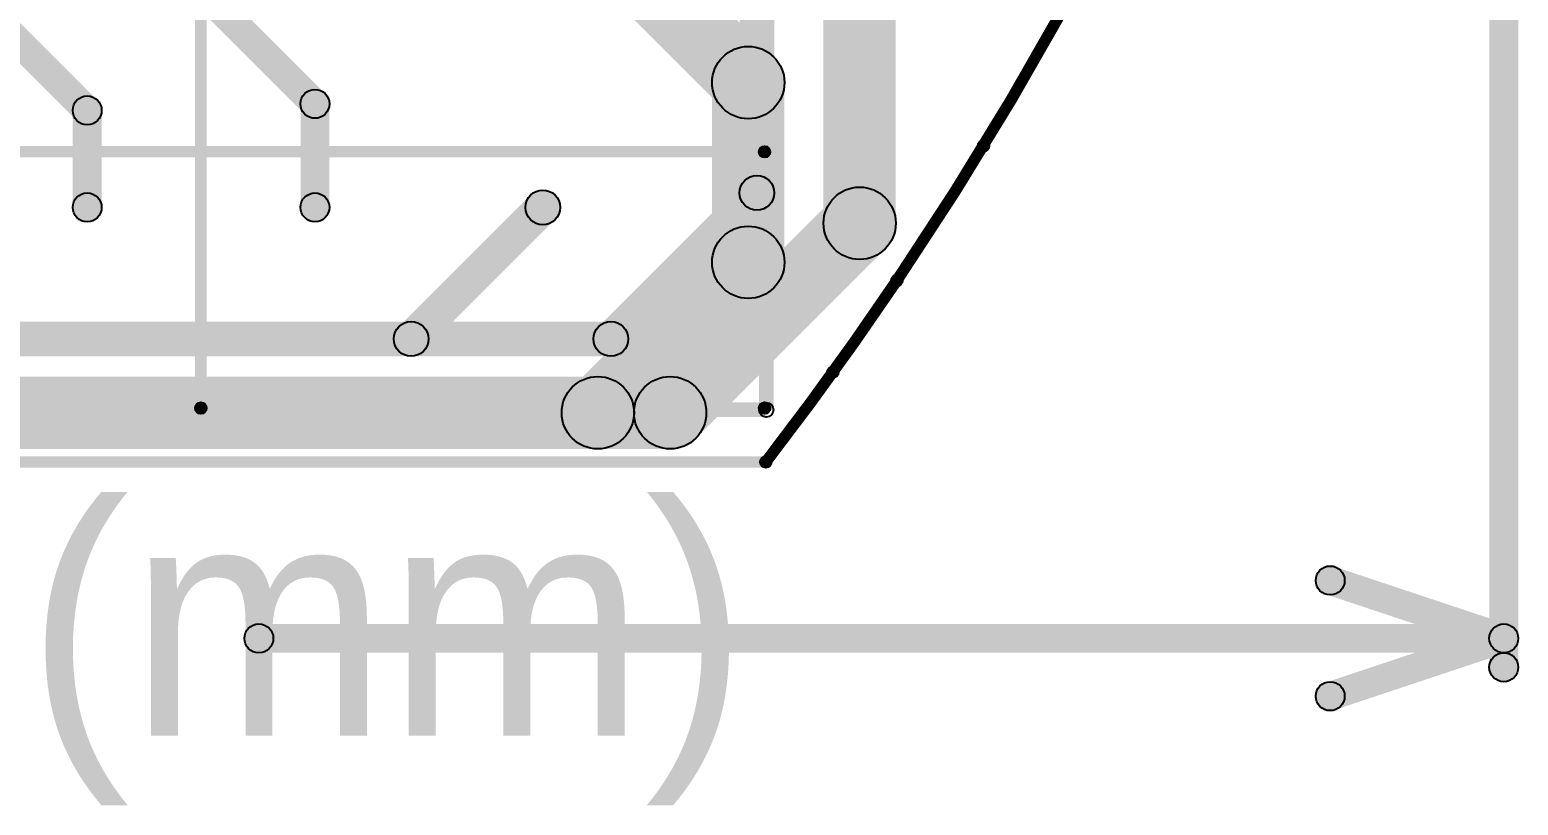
# Model space of a CAD drawing. Header units: millimetres. Extents: x -0.55 to 1.07, y -0.21 to 1.95.
# Drawn here: x 0.383 to 0.897, y -0.206 to 0.062 of the extents above; entities that cross this region are included whole.
import ezdxf

# ---------------------------------------------------------------- set-up
doc = ezdxf.new("R2010")
doc.units = ezdxf.units.MM
doc.header["$MEASUREMENT"] = 0
for name, color, linetype in [('BottomLayer', 5, 'Continuous'), ('BottomSolder', 6, 'Continuous'), ('Mechanical1', 6, 'Continuous'), ('Mechanical2', 216, 'Continuous'), ('MultiLayer', 9, 'Continuous'), ('PadHoleLayer', 156, 'Continuous'), ('TopLayer', 1, 'Continuous'), ('TopOverlay', 2, 'Continuous'), ('TopSolder', 216, 'Continuous')]:
    doc.layers.add(name, color=color, linetype=linetype)

# ---------------------------------------------------------------- blocks, each defined once
blk = doc.blocks.new('B4B_PH_K_S_LF__SN__64')
at = {"layer": 'BottomLayer'}
h = blk.add_hatch(color=5, dxfattribs=at)
edge = h.paths.add_edge_path()
edge.add_arc((0, 0), 0.02756, 0, 360)
h = blk.add_hatch(color=5, dxfattribs=at)
edge = h.paths.add_edge_path()
edge.add_arc((0.07874, 0), 0.02756, 0, 360)
h = blk.add_hatch(color=5, dxfattribs=at)
edge = h.paths.add_edge_path()
edge.add_arc((0.15748, 0), 0.02756, 0, 360)
at = {"layer": 'BottomSolder'}
h = blk.add_hatch(color=6, dxfattribs=at)
edge = h.paths.add_edge_path()
edge.add_arc((0, 0), 0.03156, 0, 360)
h = blk.add_hatch(color=6, dxfattribs=at)
edge = h.paths.add_edge_path()
edge.add_arc((0.07874, 0), 0.03156, 0, 360)
h = blk.add_hatch(color=6, dxfattribs=at)
edge = h.paths.add_edge_path()
edge.add_arc((0.15748, 0), 0.03156, 0, 360)
at = {"layer": 'MultiLayer'}
h = blk.add_hatch(color=9, dxfattribs=at)
edge = h.paths.add_edge_path()
edge.add_arc((0, 0), 0.02756, 0, 360)
h = blk.add_hatch(color=9, dxfattribs=at)
edge = h.paths.add_edge_path()
edge.add_arc((0.07874, 0), 0.02756, 0, 360)
h = blk.add_hatch(color=9, dxfattribs=at)
edge = h.paths.add_edge_path()
edge.add_arc((0.15748, 0), 0.02756, 0, 360)
at = {"layer": 'PadHoleLayer'}
h = blk.add_hatch(color=156, dxfattribs=at)
edge = h.paths.add_edge_path()
edge.add_arc((0, 0), 0.01378, 0, 360)
h = blk.add_hatch(color=156, dxfattribs=at)
edge = h.paths.add_edge_path()
edge.add_arc((0.07874, 0), 0.01378, 0, 360)
h = blk.add_hatch(color=156, dxfattribs=at)
edge = h.paths.add_edge_path()
edge.add_arc((0.15748, 0), 0.01378, 0, 360)
at = {"layer": 'TopLayer'}
h = blk.add_hatch(color=1, dxfattribs=at)
edge = h.paths.add_edge_path()
edge.add_arc((0, 0), 0.02756, 0, 360)
h = blk.add_hatch(color=1, dxfattribs=at)
edge = h.paths.add_edge_path()
edge.add_arc((0.07874, 0), 0.02756, 0, 360)
h = blk.add_hatch(color=1, dxfattribs=at)
edge = h.paths.add_edge_path()
edge.add_arc((0.15748, 0), 0.02756, 0, 360)
at = {"layer": 'TopOverlay'}
for points in [[(0.23724, -0.07), (0.23224, -0.07), (0.23224, 0.11), (0.23724, 0.11)], [(-0.156, -0.0725), (-0.156, -0.0675), (0.23474, -0.0675), (0.23474, -0.0725)]]:
    blk.add_hatch(color=2, dxfattribs=at).paths.add_polyline_path(points)
h = blk.add_hatch(color=2, dxfattribs=at)
edge = h.paths.add_edge_path()
edge.add_arc((0.23474, -0.07), 0.0025, 0, 360)
h = blk.add_hatch(color=2, dxfattribs=at)
edge = h.paths.add_edge_path()
edge.add_arc((0.23474, -0.07), 0.0025, 0, 360)
at = {"layer": 'TopSolder'}
h = blk.add_hatch(color=216, dxfattribs=at)
edge = h.paths.add_edge_path()
edge.add_arc((0, 0), 0.03156, 0, 360)
h = blk.add_hatch(color=216, dxfattribs=at)
edge = h.paths.add_edge_path()
edge.add_arc((0.07874, 0), 0.03156, 0, 360)
h = blk.add_hatch(color=216, dxfattribs=at)
edge = h.paths.add_edge_path()
edge.add_arc((0.15748, 0), 0.03156, 0, 360)
at = {"layer": 'TopOverlay'}
blk.add_circle((0.23474, -0.07), 0.0025, dxfattribs=at)
blk.add_circle((0.23474, -0.07), 0.0025, dxfattribs=at)

msp = doc.modelspace()

# ---------------------------------------------------------------- hatches: boundary and pattern name
at = {"layer": 'BottomLayer'}
for points in [[(0.682, -0.0045), (0.657, -0.0045), (0.657, 0.199), (0.682, 0.199)], [(0.36847, 0.14246), (0.37554, 0.14953), (0.48476, 0.04032), (0.47768, 0.03324)], [(0.35146, 0.07846), (0.35854, 0.08554), (0.40602, 0.03806), (0.39894, 0.03098)], [(0.64, 0.006), (0.628, 0.006), (0.628, 0.084), (0.64, 0.084)], [(0.48622, 0.001), (0.47622, 0.001), (0.47622, 0.03678), (0.48622, 0.03678)], [(0.40748, 0.001), (0.39748, 0.001), (0.39748, 0.03452), (0.40748, 0.03452)], [(0.58774, -0.04874), (0.57926, -0.04026), (0.62976, 0.01024), (0.63824, 0.00176)], [(0.61284, -0.07884), (0.59516, -0.06116), (0.66066, 0.00434), (0.67834, -0.01334)], [(0.124, -0.0505), (0.124, -0.0385), (0.5835, -0.0385), (0.5835, -0.0505)], [(0.07, -0.0825), (0.07, -0.0575), (0.604, -0.0575), (0.604, -0.0825)]]:
    msp.add_hatch(color=5, dxfattribs=at).paths.add_polyline_path(points)
h = msp.add_hatch(color=5, dxfattribs=at)
edge = h.paths.add_edge_path()
edge.add_arc((0.48122, 0.03678), 0.005, 0, 360)
h = msp.add_hatch(color=5, dxfattribs=at)
edge = h.paths.add_edge_path()
edge.add_arc((0.48122, 0.03678), 0.005, 0, 360)
h = msp.add_hatch(color=5, dxfattribs=at)
edge = h.paths.add_edge_path()
edge.add_arc((0.40248, 0.03452), 0.005, 0, 360)
h = msp.add_hatch(color=5, dxfattribs=at)
edge = h.paths.add_edge_path()
edge.add_arc((0.40248, 0.03452), 0.005, 0, 360)
h = msp.add_hatch(color=5, dxfattribs=at)
edge = h.paths.add_edge_path()
edge.add_arc((0.634, 0.006), 0.006, 0, 360)
h = msp.add_hatch(color=5, dxfattribs=at)
edge = h.paths.add_edge_path()
edge.add_arc((0.634, 0.006), 0.006, 0, 360)
h = msp.add_hatch(color=5, dxfattribs=at)
edge = h.paths.add_edge_path()
edge.add_arc((0.40248, 0.001), 0.005, 0, 360)
h = msp.add_hatch(color=5, dxfattribs=at)
edge = h.paths.add_edge_path()
edge.add_arc((0.48122, 0.001), 0.005, 0, 360)
h = msp.add_hatch(color=5, dxfattribs=at)
edge = h.paths.add_edge_path()
edge.add_arc((0.6695, -0.0045), 0.0125, 0, 360)
h = msp.add_hatch(color=5, dxfattribs=at)
edge = h.paths.add_edge_path()
edge.add_arc((0.6695, -0.0045), 0.0125, 0, 360)
h = msp.add_hatch(color=5, dxfattribs=at)
edge = h.paths.add_edge_path()
edge.add_arc((0.5835, -0.0445), 0.006, 0, 360)
h = msp.add_hatch(color=5, dxfattribs=at)
edge = h.paths.add_edge_path()
edge.add_arc((0.5835, -0.0445), 0.006, 0, 360)
h = msp.add_hatch(color=5, dxfattribs=at)
edge = h.paths.add_edge_path()
edge.add_arc((0.604, -0.07), 0.0125, 0, 360)
h = msp.add_hatch(color=5, dxfattribs=at)
edge = h.paths.add_edge_path()
edge.add_arc((0.604, -0.07), 0.0125, 0, 360)
at = {"layer": 'Mechanical1'}
for points in [[(0.89715, -0.158), (0.88715, -0.158), (0.88715, 0.62993), (0.89715, 0.62993)], [(0.44373, -0.06837), (0.43979, -0.06837), (0.43979, 0.1088), (0.44373, 0.1088)], [(0.63861, -0.06837), (0.63468, -0.06837), (0.63468, 0.1088), (0.63861, 0.1088)], [(0.63861, -0.0684), (0.63468, -0.0684), (0.63468, 0.10877), (0.63861, 0.10877)], [(0.63861, -0.06843), (0.63468, -0.06843), (0.63468, 0.10874), (0.63861, 0.10874)], [(0.24688, 0.01824), (0.24688, 0.02218), (0.63665, 0.02218), (0.63665, 0.01824)], [(0.63861, 0.02015), (0.63468, 0.02015), (0.63468, 0.02021), (0.63861, 0.02021)], [(0.24688, -0.07034), (0.24688, -0.0664), (0.63665, -0.0664), (0.63665, -0.07034)], [(0.24688, -0.07037), (0.24688, -0.06643), (0.63665, -0.06643), (0.63665, -0.07037)], [(0.24688, -0.0704), (0.24688, -0.06646), (0.63665, -0.06646), (0.63665, -0.0704)], [(0.44373, -0.06843), (0.43979, -0.06843), (0.43979, -0.06837), (0.44373, -0.06837)], [(0.63861, -0.06837), (0.63468, -0.06837), (0.63468, -0.06837), (0.63861, -0.06837)], [(0.63861, -0.06843), (0.63468, -0.06843), (0.63468, -0.06837), (0.63861, -0.06837)], [(0.83056, -0.13274), (0.83373, -0.12326), (0.89373, -0.14326), (0.89056, -0.15274)], [(0.46182, -0.153), (0.46182, -0.143), (0.89215, -0.143), (0.89215, -0.153)], [(0.83373, -0.17274), (0.83056, -0.16326), (0.89056, -0.14326), (0.89373, -0.15274)]]:
    msp.add_hatch(color=6, dxfattribs=at).paths.add_polyline_path(points)
h = msp.add_hatch(color=6, dxfattribs=at)
edge = h.paths.add_edge_path()
edge.add_arc((0.63665, 0.02021), 0.00197, 0, 360)
h = msp.add_hatch(color=6, dxfattribs=at)
edge = h.paths.add_edge_path()
edge.add_arc((0.63665, 0.02021), 0.00197, 0, 360)
h = msp.add_hatch(color=6, dxfattribs=at)
edge = h.paths.add_edge_path()
edge.add_arc((0.63665, 0.02015), 0.00197, 0, 360)
h = msp.add_hatch(color=6, dxfattribs=at)
edge = h.paths.add_edge_path()
edge.add_arc((0.44176, -0.06837), 0.00197, 0, 360)
h = msp.add_hatch(color=6, dxfattribs=at)
edge = h.paths.add_edge_path()
edge.add_arc((0.44176, -0.06837), 0.00197, 0, 360)
h = msp.add_hatch(color=6, dxfattribs=at)
edge = h.paths.add_edge_path()
edge.add_arc((0.44176, -0.06843), 0.00197, 0, 360)
h = msp.add_hatch(color=6, dxfattribs=at)
edge = h.paths.add_edge_path()
edge.add_arc((0.63665, -0.06837), 0.00197, 0, 360)
h = msp.add_hatch(color=6, dxfattribs=at)
edge = h.paths.add_edge_path()
edge.add_arc((0.63665, -0.06837), 0.00197, 0, 360)
h = msp.add_hatch(color=6, dxfattribs=at)
edge = h.paths.add_edge_path()
edge.add_arc((0.63665, -0.06837), 0.00197, 0, 360)
h = msp.add_hatch(color=6, dxfattribs=at)
edge = h.paths.add_edge_path()
edge.add_arc((0.63665, -0.06837), 0.00197, 0, 360)
h = msp.add_hatch(color=6, dxfattribs=at)
edge = h.paths.add_edge_path()
edge.add_arc((0.63665, -0.06837), 0.00197, 0, 360)
h = msp.add_hatch(color=6, dxfattribs=at)
edge = h.paths.add_edge_path()
edge.add_arc((0.63665, -0.0684), 0.00197, 0, 360)
h = msp.add_hatch(color=6, dxfattribs=at)
edge = h.paths.add_edge_path()
edge.add_arc((0.63665, -0.0684), 0.00197, 0, 360)
h = msp.add_hatch(color=6, dxfattribs=at)
edge = h.paths.add_edge_path()
edge.add_arc((0.63665, -0.06843), 0.00197, 0, 360)
h = msp.add_hatch(color=6, dxfattribs=at)
edge = h.paths.add_edge_path()
edge.add_arc((0.63665, -0.06843), 0.00197, 0, 360)
h = msp.add_hatch(color=6, dxfattribs=at)
edge = h.paths.add_edge_path()
edge.add_arc((0.63665, -0.06843), 0.00197, 0, 360)
h = msp.add_hatch(color=6, dxfattribs=at)
edge = h.paths.add_edge_path()
edge.add_arc((0.83215, -0.128), 0.005, 0, 360)
h = msp.add_hatch(color=6, dxfattribs=at)
edge = h.paths.add_edge_path()
edge.add_arc((0.46182, -0.148), 0.005, 0, 360)
h = msp.add_hatch(color=6, dxfattribs=at)
edge = h.paths.add_edge_path()
edge.add_arc((0.89215, -0.148), 0.005, 0, 360)
h = msp.add_hatch(color=6, dxfattribs=at)
edge = h.paths.add_edge_path()
edge.add_arc((0.89215, -0.148), 0.005, 0, 360)
h = msp.add_hatch(color=6, dxfattribs=at)
edge = h.paths.add_edge_path()
edge.add_arc((0.89215, -0.148), 0.005, 0, 360)
h = msp.add_hatch(color=6, dxfattribs=at)
edge = h.paths.add_edge_path()
edge.add_arc((0.89215, -0.158), 0.005, 0, 360)
h = msp.add_hatch(color=6, dxfattribs=at)
edge = h.paths.add_edge_path()
edge.add_arc((0.83215, -0.168), 0.005, 0, 360)
at = {"layer": 'Mechanical2'}
h = msp.add_hatch(color=216, dxfattribs=at)
edge = h.paths.add_edge_path()
edge.add_arc((0.7123, 0.02229), 0.00197, 0, 360)
h = msp.add_hatch(color=216, dxfattribs=at)
edge = h.paths.add_edge_path()
edge.add_arc((0.7123, 0.02228), 0.00197, 0, 360)
for points in [[(0.71038, 0.02182), (0.71421, 0.02275), (0.71421, 0.02274), (0.71039, 0.02181)], [(0.6804, -0.02461), (0.68429, -0.02402), (0.68429, -0.02403), (0.6804, -0.02462)], [(0.65826, -0.05632), (0.66216, -0.05573), (0.66216, -0.05574), (0.65826, -0.05633)], [(-0.08122, -0.08896), (-0.08122, -0.08502), (0.63707, -0.08505), (0.63707, -0.08899)], [(0.63707, -0.08899), (0.63707, -0.08505), (0.63707, -0.08505), (0.63707, -0.08899)]]:
    msp.add_hatch(color=216, dxfattribs=at).paths.add_polyline_path(points)
h = msp.add_hatch(color=216, dxfattribs=at)
edge = h.paths.add_edge_path()
edge.add_arc((0.68234, -0.02431), 0.00197, 0, 360)
h = msp.add_hatch(color=216, dxfattribs=at)
edge = h.paths.add_edge_path()
edge.add_arc((0.68234, -0.02431), 0.00197, 0, 360)
h = msp.add_hatch(color=216, dxfattribs=at)
edge = h.paths.add_edge_path()
edge.add_arc((0.68234, -0.02431), 0.00197, 0, 360)
h = msp.add_hatch(color=216, dxfattribs=at)
edge = h.paths.add_edge_path()
edge.add_arc((0.68234, -0.02432), 0.00197, 0, 360)
h = msp.add_hatch(color=216, dxfattribs=at)
edge = h.paths.add_edge_path()
edge.add_arc((0.68234, -0.02432), 0.00197, 0, 360)
h = msp.add_hatch(color=216, dxfattribs=at)
edge = h.paths.add_edge_path()
edge.add_arc((0.68234, -0.02432), 0.00197, 0, 360)
h = msp.add_hatch(color=216, dxfattribs=at)
edge = h.paths.add_edge_path()
edge.add_arc((0.66021, -0.05603), 0.00197, 0, 360)
h = msp.add_hatch(color=216, dxfattribs=at)
edge = h.paths.add_edge_path()
edge.add_arc((0.66021, -0.05604), 0.00197, 0, 360)
h = msp.add_hatch(color=216, dxfattribs=at)
edge = h.paths.add_edge_path()
edge.add_arc((0.63707, -0.08702), 0.00197, 0, 360)
h = msp.add_hatch(color=216, dxfattribs=at)
edge = h.paths.add_edge_path()
edge.add_arc((0.63707, -0.08702), 0.00197, 0, 360)
h = msp.add_hatch(color=216, dxfattribs=at)
edge = h.paths.add_edge_path()
edge.add_arc((0.63707, -0.08702), 0.00197, 0, 360)
h = msp.add_hatch(color=216, dxfattribs=at)
edge = h.paths.add_edge_path()
edge.add_arc((0.63707, -0.08702), 0.00197, 0, 360)
h = msp.add_hatch(color=216, dxfattribs=at)
edge = h.paths.add_edge_path()
edge.add_arc((0.63707, -0.08702), 0.00197, 0, 360)
h = msp.add_hatch(color=216, dxfattribs=at)
edge = h.paths.add_edge_path()
edge.add_arc((0.63707, -0.08702), 0.00197, 0, 360)
at = {"layer": 'TopLayer'}
for points in [[(0.58316, 0.07429), (0.60084, 0.09197), (0.63984, 0.05297), (0.62216, 0.03529)], [(0.6435, -0.018), (0.6185, -0.018), (0.6185, 0.04413), (0.6435, 0.04413)], [(0.5187, -0.04874), (0.51022, -0.04026), (0.55572, 0.00524), (0.5642, -0.00324)], [(0.58784, -0.07884), (0.57016, -0.06116), (0.62216, -0.00916), (0.63984, -0.02684)], [(0.2925, -0.0505), (0.2925, -0.0385), (0.51446, -0.0385), (0.51446, -0.0505)], [(-0.026, -0.0825), (-0.026, -0.0575), (0.579, -0.0575), (0.579, -0.0825)]]:
    msp.add_hatch(color=1, dxfattribs=at).paths.add_polyline_path(points)
h = msp.add_hatch(color=1, dxfattribs=at)
edge = h.paths.add_edge_path()
edge.add_arc((0.631, 0.04413), 0.0125, 0, 360)
h = msp.add_hatch(color=1, dxfattribs=at)
edge = h.paths.add_edge_path()
edge.add_arc((0.631, 0.04413), 0.0125, 0, 360)
h = msp.add_hatch(color=1, dxfattribs=at)
edge = h.paths.add_edge_path()
edge.add_arc((0.55996, 0.001), 0.006, 0, 360)
h = msp.add_hatch(color=1, dxfattribs=at)
edge = h.paths.add_edge_path()
edge.add_arc((0.631, -0.018), 0.0125, 0, 360)
h = msp.add_hatch(color=1, dxfattribs=at)
edge = h.paths.add_edge_path()
edge.add_arc((0.631, -0.018), 0.0125, 0, 360)
h = msp.add_hatch(color=1, dxfattribs=at)
edge = h.paths.add_edge_path()
edge.add_arc((0.51446, -0.0445), 0.006, 0, 360)
h = msp.add_hatch(color=1, dxfattribs=at)
edge = h.paths.add_edge_path()
edge.add_arc((0.51446, -0.0445), 0.006, 0, 360)
h = msp.add_hatch(color=1, dxfattribs=at)
edge = h.paths.add_edge_path()
edge.add_arc((0.579, -0.07), 0.0125, 0, 360)
h = msp.add_hatch(color=1, dxfattribs=at)
edge = h.paths.add_edge_path()
edge.add_arc((0.579, -0.07), 0.0125, 0, 360)
at = {"layer": 'TopOverlay'}
h = msp.add_hatch(color=2, dxfattribs=at)
edge = h.paths.add_edge_path()
edge.add_arc((0.7123, 0.02229), 0.00197, 0, 360)
h = msp.add_hatch(color=2, dxfattribs=at)
edge = h.paths.add_edge_path()
edge.add_arc((0.7123, 0.02228), 0.00197, 0, 360)
for points in [[(0.71038, 0.02182), (0.71421, 0.02275), (0.71421, 0.02274), (0.71039, 0.02181)], [(0.6804, -0.02461), (0.68429, -0.02402), (0.68429, -0.02403), (0.6804, -0.02462)], [(0.65826, -0.05632), (0.66216, -0.05573), (0.66216, -0.05574), (0.65826, -0.05633)], [(-0.08122, -0.08896), (-0.08122, -0.08502), (0.63707, -0.08505), (0.63707, -0.08899)], [(-0.08122, -0.08897), (-0.08122, -0.08503), (0.63707, -0.08506), (0.63707, -0.089)], [(-0.08122, -0.08899), (-0.08122, -0.08505), (0.63707, -0.08505), (0.63707, -0.08899)], [(0.63707, -0.08899), (0.63707, -0.08505), (0.63707, -0.08505), (0.63707, -0.08899)]]:
    msp.add_hatch(color=2, dxfattribs=at).paths.add_polyline_path(points)
h = msp.add_hatch(color=2, dxfattribs=at)
edge = h.paths.add_edge_path()
edge.add_arc((0.68234, -0.02431), 0.00197, 0, 360)
h = msp.add_hatch(color=2, dxfattribs=at)
edge = h.paths.add_edge_path()
edge.add_arc((0.68234, -0.02431), 0.00197, 0, 360)
h = msp.add_hatch(color=2, dxfattribs=at)
edge = h.paths.add_edge_path()
edge.add_arc((0.68234, -0.02431), 0.00197, 0, 360)
h = msp.add_hatch(color=2, dxfattribs=at)
edge = h.paths.add_edge_path()
edge.add_arc((0.68234, -0.02432), 0.00197, 0, 360)
h = msp.add_hatch(color=2, dxfattribs=at)
edge = h.paths.add_edge_path()
edge.add_arc((0.68234, -0.02432), 0.00197, 0, 360)
h = msp.add_hatch(color=2, dxfattribs=at)
edge = h.paths.add_edge_path()
edge.add_arc((0.68234, -0.02432), 0.00197, 0, 360)
h = msp.add_hatch(color=2, dxfattribs=at)
edge = h.paths.add_edge_path()
edge.add_arc((0.68234, -0.02432), 0.00197, 0, 360)
h = msp.add_hatch(color=2, dxfattribs=at)
edge = h.paths.add_edge_path()
edge.add_arc((0.68234, -0.02432), 0.00197, 0, 360)
h = msp.add_hatch(color=2, dxfattribs=at)
edge = h.paths.add_edge_path()
edge.add_arc((0.66021, -0.05603), 0.00197, 0, 360)
h = msp.add_hatch(color=2, dxfattribs=at)
edge = h.paths.add_edge_path()
edge.add_arc((0.66021, -0.05604), 0.00197, 0, 360)
h = msp.add_hatch(color=2, dxfattribs=at)
edge = h.paths.add_edge_path()
edge.add_arc((0.63707, -0.08702), 0.00197, 0, 360)
h = msp.add_hatch(color=2, dxfattribs=at)
edge = h.paths.add_edge_path()
edge.add_arc((0.63707, -0.08702), 0.00197, 0, 360)
h = msp.add_hatch(color=2, dxfattribs=at)
edge = h.paths.add_edge_path()
edge.add_arc((0.63707, -0.08702), 0.00197, 0, 360)
h = msp.add_hatch(color=2, dxfattribs=at)
edge = h.paths.add_edge_path()
edge.add_arc((0.63707, -0.08702), 0.00197, 0, 360)
h = msp.add_hatch(color=2, dxfattribs=at)
edge = h.paths.add_edge_path()
edge.add_arc((0.63707, -0.08702), 0.00197, 0, 360)
h = msp.add_hatch(color=2, dxfattribs=at)
edge = h.paths.add_edge_path()
edge.add_arc((0.63707, -0.08702), 0.00197, 0, 360)
h = msp.add_hatch(color=2, dxfattribs=at)
edge = h.paths.add_edge_path()
edge.add_arc((0.63707, -0.08702), 0.00197, 0, 360)
h = msp.add_hatch(color=2, dxfattribs=at)
edge = h.paths.add_edge_path()
edge.add_arc((0.63707, -0.08703), 0.00197, 0, 360)

# ---------------------------------------------------------------- linework, layer by layer
at = {"layer": 'BottomLayer'}
for centre, radius in [((0.48122, 0.03678), 0.005), ((0.48122, 0.03678), 0.005), ((0.40248, 0.03452), 0.005), ((0.40248, 0.03452), 0.005), ((0.634, 0.006), 0.006), ((0.634, 0.006), 0.006), ((0.40248, 0.001), 0.005), ((0.48122, 0.001), 0.005), ((0.6695, -0.0045), 0.0125), ((0.6695, -0.0045), 0.0125), ((0.5835, -0.0445), 0.006), ((0.5835, -0.0445), 0.006), ((0.604, -0.07), 0.0125), ((0.604, -0.07), 0.0125)]:
    msp.add_circle(centre, radius, dxfattribs=at)
at = {"layer": 'Mechanical1'}
for centre, radius in [((0.63665, 0.02021), 0.00197), ((0.63665, 0.02021), 0.00197), ((0.63665, 0.02015), 0.00197), ((0.44176, -0.06837), 0.00197), ((0.44176, -0.06837), 0.00197), ((0.44176, -0.06843), 0.00197), ((0.63665, -0.06837), 0.00197), ((0.63665, -0.06837), 0.00197), ((0.63665, -0.06837), 0.00197), ((0.63665, -0.06837), 0.00197), ((0.63665, -0.06837), 0.00197), ((0.63665, -0.0684), 0.00197), ((0.63665, -0.0684), 0.00197), ((0.63665, -0.06843), 0.00197), ((0.63665, -0.06843), 0.00197), ((0.63665, -0.06843), 0.00197), ((0.83215, -0.128), 0.005), ((0.46182, -0.148), 0.005), ((0.89215, -0.148), 0.005), ((0.89215, -0.148), 0.005), ((0.89215, -0.148), 0.005), ((0.89215, -0.158), 0.005), ((0.83215, -0.168), 0.005)]:
    msp.add_circle(centre, radius, dxfattribs=at)
at = {"layer": 'Mechanical2', "const_width": 0.00394}
for points in [[(0.74016, 0.07013, -0.022019), (0.68234, -0.02431)], [(0.68234, -0.02431, -0.016025), (0.63707, -0.08702)], [(0.68234, -0.02432, -0.016025), (0.63707, -0.08702)], [(0.68234, -0.02432, -0.016026), (0.63707, -0.08702)]]:
    msp.add_lwpolyline(points, format="xyb", dxfattribs=at)
at = {"layer": 'Mechanical2'}
for centre in [(0.7123, 0.02229), (0.7123, 0.02228), (0.68234, -0.02431), (0.68234, -0.02431), (0.68234, -0.02431), (0.68234, -0.02432), (0.68234, -0.02432), (0.68234, -0.02432), (0.66021, -0.05603), (0.66021, -0.05604), (0.63707, -0.08702), (0.63707, -0.08702), (0.63707, -0.08702), (0.63707, -0.08702), (0.63707, -0.08702), (0.63707, -0.08702)]:
    msp.add_circle(centre, 0.00197, dxfattribs=at)
at = {"layer": 'TopLayer'}
for centre, radius in [((0.631, 0.04413), 0.0125), ((0.631, 0.04413), 0.0125), ((0.55996, 0.001), 0.006), ((0.631, -0.018), 0.0125), ((0.631, -0.018), 0.0125), ((0.51446, -0.0445), 0.006), ((0.51446, -0.0445), 0.006), ((0.579, -0.07), 0.0125), ((0.579, -0.07), 0.0125)]:
    msp.add_circle(centre, radius, dxfattribs=at)
at = {"layer": 'TopOverlay', "const_width": 0.00394}
for points in [[(0.74016, 0.07013, -0.022019), (0.68234, -0.02431)], [(0.74016, 0.07013, -0.022019), (0.68234, -0.02432)], [(0.74016, 0.07012, -0.022019), (0.68234, -0.02432)], [(0.68234, -0.02431, -0.016025), (0.63707, -0.08702)], [(0.68234, -0.02432, -0.016025), (0.63707, -0.08702)], [(0.68234, -0.02432, -0.016026), (0.63707, -0.08702)]]:
    msp.add_lwpolyline(points, format="xyb", dxfattribs=at)
at = {"layer": 'TopOverlay'}
for centre in [(0.7123, 0.02229), (0.7123, 0.02228), (0.68234, -0.02431), (0.68234, -0.02431), (0.68234, -0.02431), (0.68234, -0.02432), (0.68234, -0.02432), (0.68234, -0.02432), (0.68234, -0.02432), (0.68234, -0.02432), (0.66021, -0.05603), (0.66021, -0.05604), (0.63707, -0.08702), (0.63707, -0.08702), (0.63707, -0.08702), (0.63707, -0.08702), (0.63707, -0.08703), (0.63707, -0.08702), (0.63707, -0.08702), (0.63707, -0.08702)]:
    msp.add_circle(centre, 0.00197, dxfattribs=at)

# ---------------------------------------------------------------- block references
at = {"rotation": 360}
msp.add_blockref('B4B_PH_K_S_LF__SN__64', (0.40248, 0.001), dxfattribs=at)

# ---------------------------------------------------------------- texts
at = {"layer": 'Mechanical1'}
msp.add_text('31.20 (mm)', height=0.08, dxfattribs=at).set_placement((0.08404, -0.18162))

doc.saveas('drawing.dxf')
